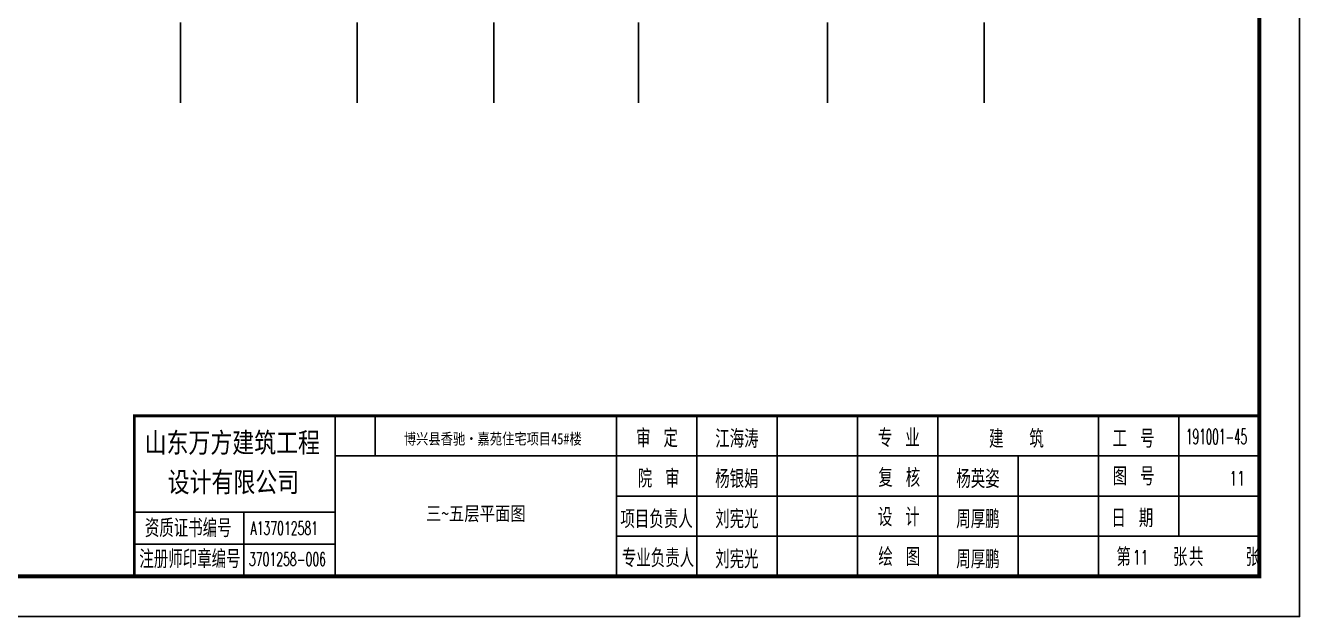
# Model space of a CAD drawing. Extents: x 23000734 to 24262965, y -11528137 to -9789882.
# Drawn here: x 24231257 to 24262965, y -10068633 to -10053910 of the extents above; entities that cross this region are included whole.
import ezdxf
from ezdxf.enums import TextEntityAlignment as Align

# ---------------------------------------------------------------- set-up
doc = ezdxf.new("R2010")
doc.units = 0
doc.header["$LTSCALE"] = 1000
doc.linetypes.add('DOTE', pattern=[2.42, 2, -0.2, 0.02, -0.2])
for name, color, linetype in [('DOTE', 249, 'DOTE'), ('PUB_TITLE', 4, 'Continuous'), ('WINDOW', 4, 'Continuous'), ('图框', 125, 'Continuous')]:
    doc.layers.add(name, color=color, linetype=linetype)
doc.styles.add('_HZTXT', font='txt.shx', dxfattribs={"width": 0.7, "bigfont": 'hztxt.shx'})
doc.styles.add('DIM_FONT', font='simplex.shx', dxfattribs={"width": 0.5, "bigfont": 'gbcbig.shx'})
doc.styles.add('TQ1', font='simplex.shx', dxfattribs={"width": 0.9})
doc.styles.add('图签', font='SIMKAI_0.TTF', dxfattribs={"width": 0.8})

# ---------------------------------------------------------------- blocks, each defined once
blk = doc.blocks.new('A$C32FE1F50')
at = {"color": 7}
for p, q in [((-4935, 3037), (-4935, -963)), ((2065, 3037), (2065, -963)), ((4065, 3037), (4065, -963)), ((6065, 3037), (6065, -963)), ((8065, 3037), (8065, -963)), ((10065, 3037), (10065, -963)), ((14065, 3037), (14065, -963)), ((16065, 3037), (16065, 37)), ((-4935, 2037), (18065, 2037)), ((12065, 2037), (12065, -963)), ((2065, 1037), (18065, 1037)), ((-4935, 637), (-9935, 637)), ((-7205, 637), (-7205, -963)), ((2065, 37), (18065, 37)), ((-4935, -163), (-9935, -163))]:
    blk.add_line(p, q, dxfattribs=at)
at = {"color": 7, "const_width": 70}
blk.add_lwpolyline([(-9935, -963), (18065, -963), (18065, 3037), (-9935, 3037)], close=True, dxfattribs=at)
blk.add_lwpolyline([(-3935, 2037), (-3935, 3037)])
at = {"color": 7, "width": 0.8}
for s, height, style, p in [('山东万方建筑工程', 500, '图签', (-7495, 2119)), ('江海涛', 450, '_HZTXT', (5063, 2236)), ('建  筑', 450, '_HZTXT', (12019, 2236)), ('设计有限公司', 500, '图签', (-7468, 1136)), ('杨银娟', 450, '_HZTXT', (5063, 1236)), ('杨英姿', 450, '_HZTXT', (11063, 1236)), ('项目负责人', 450, '_HZTXT', (3063, 236)), ('刘宪光', 450, '_HZTXT', (5063, 236)), ('周厚鹏', 450, '_HZTXT', (11063, 236)), ('专业负责人', 450, '_HZTXT', (3099, -735)), ('刘宪光', 450, '_HZTXT', (5063, -764)), ('周厚鹏', 450, '_HZTXT', (11063, -764))]:
    blk.add_text(s, height=height, dxfattribs=dict(at, style=style)).set_placement(p, align=Align.CENTER)
at = {"color": 7}
for s, height, style, width, p in [('审 定', 450, '_HZTXT', 0.8, (2556, 2252)), ('专 业', 450, '_HZTXT', 0.8, (8573, 2257)), ('工 号', 450, '_HZTXT', 0.8, (14415, 2240)), ('院 审', 450, '_HZTXT', 0.8, (2596, 1245)), ('复 核', 450, '_HZTXT', 0.8, (8584, 1265)), ('图 号', 450, '_HZTXT', 0.8, (14415, 1303)), ('设 计', 450, '_HZTXT', 0.8, (8572, 286)), ('日 期', 450, '_HZTXT', 0.8, (14384, 261)), ('资质证书编号', 450, '_HZTXT', 0.8, (-9671, 12)), ('A137012581', 330, 'TQ1', 0.6, (-7041, 73)), ('注册师印章编号', 450, '_HZTXT', 0.8, (-9809, -759)), ('绘 图', 450, '_HZTXT', 0.8, (8584, -706)), ('第   张', 450, '_HZTXT', 0.8, (14509, -708)), ('共   张', 450, '_HZTXT', 0.8, (16316, -708)), ('3701258-006', 330, 'TQ1', 0.6, (-7080, -700))]:
    blk.add_text(s, height=height, dxfattribs=dict(at, style=style, width=width)).set_placement(p)
at = {"layer": 'WINDOW', "color": 3, "style": '图签', "width": 0.8}
blk.add_text('博兴县香驰·嘉苑住宅项目45#楼 ', height=280, dxfattribs=at).set_placement((-935, 2324), align=Align.CENTER)
at = {"layer": '图框', "color": 6, "insert": (16239, 2709), "char_height": 382.5, "width": 1644.75, "attachment_point": 1, "style": 'DIM_FONT'}
blk.add_mtext('191001-45', dxfattribs=at)

msp = doc.modelspace()

# ---------------------------------------------------------------- linework, layer by layer
at = {"layer": 'DOTE'}
for p, q in [((24239515, -10055840), (24239515, -10037440)), ((24246515, -10055840), (24246515, -10037440)), ((24255115, -10055840), (24255115, -10037440)), ((24235115, -10055840), (24235115, -10045440)), ((24242915, -10055840), (24242915, -10045440)), ((24251215, -10055840), (24251215, -10045440))]:
    msp.add_line(p, q, dxfattribs=at)
at = {"layer": 'PUB_TITLE'}
msp.add_lwpolyline([(24173865, -10068633), (24262965, -10068633), (24262965, -10026633), (24173865, -10026633)], close=True, dxfattribs=at)
at = {"layer": 'PUB_TITLE', "const_width": 100}
msp.add_lwpolyline([(24176365, -10067633), (24261965, -10067633), (24261965, -10027633), (24176365, -10027633)], close=True, dxfattribs=at)

# ---------------------------------------------------------------- block references
msp.add_blockref('A$C32FE1F50', (24243899, -10066669))

# ---------------------------------------------------------------- texts
at = {"layer": 'WINDOW', "color": 1, "style": 'DIM_FONT', "width": 0.65}
for p in [(24261218, -10065365), (24258813, -10067333)]:
    msp.add_text('11', height=350, dxfattribs=at).set_placement(p)
at = {"layer": 'WINDOW', "color": 1, "style": '图签', "width": 0.8}
msp.add_text('三~五层平面图', height=350, dxfattribs=at).set_placement((24242465, -10066243), align=Align.CENTER)

doc.saveas('drawing.dxf')
